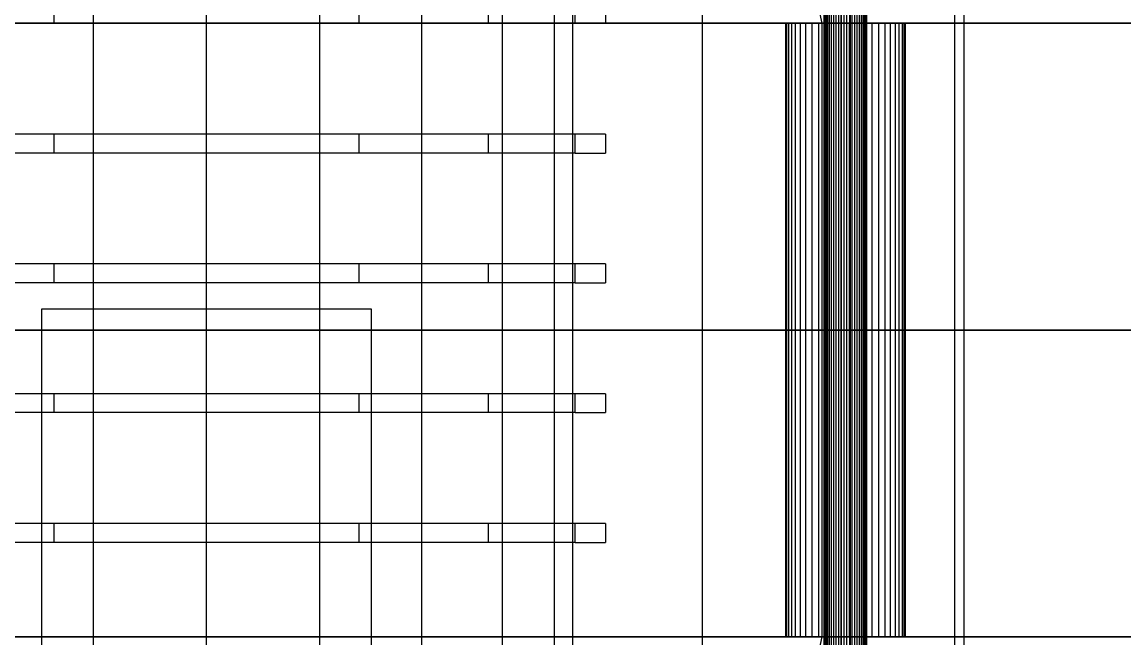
# Model space of a CAD drawing. Header units: millimetres. Extents: x -191664 to 191490, y -197311 to 10263.
# Drawn here: x 9451.3 to 9918.2, y -18130.5 to -17869.5 of the extents above; entities that cross this region are included whole.
import ezdxf

# ---------------------------------------------------------------- set-up
doc = ezdxf.new("R2010")
doc.units = ezdxf.units.MM
for name, color, linetype, lineweight in [('COTAS_INSTALACION_P', 30, 'Continuous', 0), ('superior_C01', 7, 'Continuous', 0), ('superior_mezcladora', 7, 'Continuous', 0)]:
    doc.layers.add(name, color=color, linetype=linetype, lineweight=lineweight)
doc.dimstyles.new('PLANTA_100', dxfattribs={"dimtxt": 250, "dimasz": 150, "dimexe": 150, "dimexo": 80, "dimgap": 100, "dimtad": 1, "dimtih": 1, "dimtoh": 1, "dimdec": 1, "dimdsep": 46, "dimcen": 0.09, "dimclrd": 1, "dimclre": 1, "dimclrt": 1, "dimadec": 0, "dimazin": 0, "dimtfac": 1, "dimtdec": 4, "dimtofl": 0, "dimtmove": 0, "dimatfit": 3, "dimfxl": 1, "dimtolj": 1, "dimtzin": 0, "dimarcsym": 0})

# ---------------------------------------------------------------- blocks, each defined once
blk = doc.blocks.new('*D5')
at = {"layer": 'COTAS_INSTALACION_P', "color": 1, "lineweight": -2, "transparency": 16777216}
for p, q in [((-1000, -18080), (-1000, -25850)), ((60117.12, -18080), (60117.12, -25850)), ((-850, -25700), (59967.12, -25700))]:
    blk.add_line(p, q, dxfattribs=at)
at = {"layer": 'COTAS_INSTALACION_P', "color": 1, "transparency": 16777216}
for points in [[(-850, -25675), (-850, -25725), (-1000, -25700)], [(59967.12, -25675), (59967.12, -25725), (60117.12, -25700)]]:
    blk.add_solid(points, dxfattribs=at)
at = {"layer": 'Defpoints', "color": 0, "transparency": 16777216}
for p in [(-1000, -18000), (60117.12, -18000), (60117.12, -25700)]:
    blk.add_point(p, dxfattribs=at)

msp = doc.modelspace()

# ---------------------------------------------------------------- linework, layer by layer
at = {"layer": 'superior_C01', "color": 139, "true_color": 0x354b57}
for p, q in [((9798.42, -17575), (9798.42, -18425)), ((9802.26, -18425), (9802.26, -17575)), ((9846.55, -18425), (9846.55, -17575)), ((9850.39, -17575), (9850.39, -18425))]:
    msp.add_line(p, q, dxfattribs=at)
at = {"layer": 'superior_C01', "color": 139, "true_color": 0x345e4e}
for p, q in [((9768.23, -17771.7), (9790.16, -17870)), ((9792.07, -17870), (9770.14, -17771.7)), ((9363.6, -17870), (9790.16, -17870)), ((9792.07, -17870), (9365.51, -17870)), ((9790.16, -17870), (9790.16, -18000)), ((9790.16, -17870), (10216.71, -17870)), ((9792.07, -18000), (9792.07, -17870)), ((10218.62, -17870), (9792.07, -17870)), ((9363.6, -18000), (9790.16, -18000)), ((9792.07, -18000), (9365.51, -18000)), ((9790.16, -18000), (9790.16, -18130)), ((9790.16, -18000), (10216.71, -18000)), ((9792.07, -18130), (9792.07, -18000)), ((10218.62, -18000), (9792.07, -18000)), ((9363.6, -18130), (9790.16, -18130)), ((9792.07, -18130), (9365.51, -18130)), ((9790.16, -18130), (9768.23, -18228.3)), ((9770.14, -18228.3), (9792.07, -18130)), ((9790.16, -18130), (10216.71, -18130)), ((10218.62, -18130), (9792.07, -18130))]:
    msp.add_line(p, q, dxfattribs=at)
at = {"layer": 'superior_C01', "color": 9, "true_color": 0xbac6cb}
for p, q in [((9791.22, -18148), (9791.22, -17852)), ((9791.37, -18148), (9791.37, -17852)), ((9791.67, -18148), (9791.67, -17852)), ((9792.13, -18148), (9792.13, -17852)), ((9792.71, -18148), (9792.71, -17852)), ((9793.44, -18148), (9793.44, -17852)), ((9794.26, -18148), (9794.26, -17852)), ((9795.21, -18148), (9795.21, -17852)), ((9796.21, -18148), (9796.21, -17852)), ((9797.32, -18148), (9797.32, -17852)), ((9798.43, -18148), (9798.43, -17852)), ((9799.62, -18148), (9799.62, -17852)), ((9800.78, -18148), (9800.78, -17852)), ((9801.97, -18148), (9801.97, -17852)), ((9803.08, -18148), (9803.08, -17852)), ((9804.19, -18148), (9804.19, -17852)), ((9805.19, -18148), (9805.19, -17852)), ((9806.14, -18148), (9806.14, -17852)), ((9806.96, -18148), (9806.96, -17852)), ((9807.69, -18148), (9807.69, -17852)), ((9808.27, -18148), (9808.27, -17852)), ((9808.73, -17852), (9808.73, -18148)), ((9809.02, -18148), (9809.02, -17852)), ((9809.18, -18148), (9809.18, -17852))]:
    msp.add_line(p, q, dxfattribs=at)
at = {"layer": 'superior_C01', "color": 252, "true_color": 0x83939a}
for p, q in [((9775.29, -17870), (9774.85, -17870)), ((9774.85, -17870), (9776.14, -17870)), ((9774.85, -18130), (9774.85, -17870)), ((9777.43, -17870), (9775.29, -17870)), ((9775.29, -18130), (9775.29, -17870)), ((9776.14, -17870), (9779.06, -17870)), ((9776.14, -18130), (9776.14, -17870)), ((9781.13, -17870), (9777.43, -17870)), ((9777.43, -18130), (9777.43, -17870)), ((9779.06, -17870), (9783.43, -17870)), ((9779.06, -18130), (9779.06, -17870)), ((9786.12, -17870), (9781.13, -17870)), ((9781.13, -18130), (9781.13, -17870)), ((9783.43, -17870), (9788.93, -17870)), ((9783.43, -18130), (9783.43, -17870)), ((9792.07, -17870), (9786.12, -17870)), ((9786.12, -18130), (9786.12, -17870)), ((9788.93, -17870), (9795.21, -17870)), ((9788.93, -18130), (9788.93, -17870)), ((9798.57, -17870), (9792.07, -17870)), ((9792.07, -18130), (9792.07, -17870)), ((9795.21, -17870), (9801.83, -17870)), ((9795.21, -18130), (9795.21, -17870)), ((9805.19, -17870), (9798.57, -17870)), ((9798.57, -18130), (9798.57, -17870)), ((9801.83, -17870), (9808.33, -17870)), ((9801.83, -18130), (9801.83, -17870)), ((9811.46, -17870), (9805.19, -17870)), ((9805.19, -18130), (9805.19, -17870)), ((9808.33, -17870), (9814.28, -17870)), ((9808.33, -18130), (9808.33, -17870)), ((9816.97, -17870), (9811.46, -17870)), ((9811.46, -18130), (9811.46, -17870)), ((9814.28, -17870), (9819.27, -17870)), ((9814.28, -18130), (9814.28, -17870)), ((9821.34, -17870), (9816.97, -17870)), ((9816.97, -18130), (9816.97, -17870)), ((9819.27, -17870), (9822.96, -17870)), ((9819.27, -18130), (9819.27, -17870)), ((9824.26, -17870), (9821.34, -17870)), ((9821.34, -18130), (9821.34, -17870)), ((9822.96, -17870), (9825.1, -17870)), ((9822.96, -18130), (9822.96, -17870)), ((9825.55, -17870), (9824.26, -17870)), ((9824.26, -17870), (9824.26, -18130)), ((9825.1, -17870), (9825.55, -17870)), ((9825.1, -18130), (9825.1, -17870)), ((9825.55, -18130), (9825.55, -17870)), ((9776.14, -18130), (9774.85, -18130)), ((9774.85, -18130), (9775.29, -18130)), ((9775.29, -18130), (9777.43, -18130)), ((9779.06, -18130), (9776.14, -18130)), ((9777.43, -18130), (9781.13, -18130)), ((9783.43, -18130), (9779.06, -18130)), ((9781.13, -18130), (9786.12, -18130)), ((9788.93, -18130), (9783.43, -18130)), ((9786.12, -18130), (9792.07, -18130)), ((9795.21, -18130), (9788.93, -18130)), ((9792.07, -18130), (9798.57, -18130)), ((9801.83, -18130), (9795.21, -18130)), ((9798.57, -18130), (9805.19, -18130)), ((9808.33, -18130), (9801.83, -18130)), ((9805.19, -18130), (9811.46, -18130)), ((9814.28, -18130), (9808.33, -18130)), ((9811.46, -18130), (9816.97, -18130)), ((9819.27, -18130), (9814.28, -18130)), ((9816.97, -18130), (9821.34, -18130)), ((9822.96, -18130), (9819.27, -18130)), ((9821.34, -18130), (9824.26, -18130)), ((9825.1, -18130), (9822.96, -18130)), ((9824.26, -18130), (9825.55, -18130)), ((9825.55, -18130), (9825.1, -18130))]:
    msp.add_line(p, q, dxfattribs=at)
at = {"layer": 'superior_mezcladora', "color": 9, "true_color": 0xc6c9c8}
msp.add_line((9739.53, -17705), (9739.53, -18465), dxfattribs=at)
at = {"layer": 'superior_mezcladora', "color": 250, "true_color": 0x33393d}
for p, q in [((9481.63, -18420), (9481.63, -17760)), ((9529.53, -18420), (9529.53, -17760)), ((9577.43, -18420), (9577.43, -17760)), ((9620.64, -18420), (9620.64, -17760)), ((9654.93, -18420), (9654.93, -17760)), ((9676.94, -18420), (9676.94, -17760)), ((9684.53, -17760), (9684.53, -18420)), ((9464.87, -17870), (9464.87, -17862)), ((9529.53, -17870), (9529.53, -17862)), ((9594.18, -17870), (9594.18, -17862)), ((9648.99, -17870), (9648.99, -17862)), ((9685.62, -17870), (9685.62, -17862)), ((9698.48, -17862), (9698.48, -17870)), ((9464.87, -17870), (9410.06, -17870)), ((9529.53, -17870), (9464.87, -17870)), ((9594.18, -17870), (9529.53, -17870)), ((9648.99, -17870), (9594.18, -17870)), ((9685.62, -17870), (9648.99, -17870)), ((9685.62, -17870), (9698.48, -17870)), ((9464.87, -17917), (9410.06, -17917)), ((9529.53, -17917), (9464.87, -17917)), ((9464.87, -17925), (9464.87, -17917)), ((9594.18, -17917), (9529.53, -17917)), ((9529.53, -17925), (9529.53, -17917)), ((9648.99, -17917), (9594.18, -17917)), ((9594.18, -17925), (9594.18, -17917)), ((9685.62, -17917), (9648.99, -17917)), ((9648.99, -17925), (9648.99, -17917)), ((9698.48, -17917), (9685.62, -17917)), ((9685.62, -17925), (9685.62, -17917)), ((9698.48, -17917), (9698.48, -17925)), ((9464.87, -17925), (9410.06, -17925)), ((9529.53, -17925), (9464.87, -17925)), ((9594.18, -17925), (9529.53, -17925)), ((9648.99, -17925), (9594.18, -17925)), ((9685.62, -17925), (9648.99, -17925)), ((9685.62, -17925), (9698.48, -17925)), ((9464.87, -17972), (9410.06, -17972)), ((9529.53, -17972), (9464.87, -17972)), ((9464.87, -17980), (9464.87, -17972)), ((9594.18, -17972), (9529.53, -17972)), ((9529.53, -17980), (9529.53, -17972)), ((9648.99, -17972), (9594.18, -17972)), ((9594.18, -17980), (9594.18, -17972)), ((9685.62, -17972), (9648.99, -17972)), ((9648.99, -17980), (9648.99, -17972)), ((9698.48, -17972), (9685.62, -17972)), ((9685.62, -17980), (9685.62, -17972)), ((9698.48, -17972), (9698.48, -17980)), ((9464.87, -17980), (9410.06, -17980)), ((9529.53, -17980), (9464.87, -17980)), ((9594.18, -17980), (9529.53, -17980)), ((9648.99, -17980), (9594.18, -17980)), ((9685.62, -17980), (9648.99, -17980)), ((9685.62, -17980), (9698.48, -17980)), ((9459.78, -18189), (9459.78, -17991)), ((9459.78, -17991), (9599.28, -17991)), ((9599.28, -17991), (9599.28, -18189)), ((9464.87, -18027), (9410.06, -18027)), ((9529.53, -18027), (9464.87, -18027)), ((9464.87, -18035), (9464.87, -18027)), ((9594.18, -18027), (9529.53, -18027)), ((9529.53, -18035), (9529.53, -18027)), ((9648.99, -18027), (9594.18, -18027)), ((9594.18, -18035), (9594.18, -18027)), ((9685.62, -18027), (9648.99, -18027)), ((9648.99, -18035), (9648.99, -18027)), ((9698.48, -18027), (9685.62, -18027)), ((9685.62, -18035), (9685.62, -18027)), ((9698.48, -18027), (9698.48, -18035)), ((9464.87, -18035), (9410.06, -18035)), ((9529.53, -18035), (9464.87, -18035)), ((9594.18, -18035), (9529.53, -18035)), ((9648.99, -18035), (9594.18, -18035)), ((9685.62, -18035), (9648.99, -18035)), ((9685.62, -18035), (9698.48, -18035)), ((9464.87, -18082), (9410.06, -18082)), ((9529.53, -18082), (9464.87, -18082)), ((9464.87, -18090), (9464.87, -18082)), ((9594.18, -18082), (9529.53, -18082)), ((9529.53, -18090), (9529.53, -18082)), ((9648.99, -18082), (9594.18, -18082)), ((9594.18, -18090), (9594.18, -18082)), ((9685.62, -18082), (9648.99, -18082)), ((9648.99, -18090), (9648.99, -18082)), ((9698.48, -18082), (9685.62, -18082)), ((9685.62, -18090), (9685.62, -18082)), ((9698.48, -18082), (9698.48, -18090)), ((9464.87, -18090), (9410.06, -18090)), ((9529.53, -18090), (9464.87, -18090)), ((9594.18, -18090), (9529.53, -18090)), ((9648.99, -18090), (9594.18, -18090)), ((9685.62, -18090), (9648.99, -18090)), ((9685.62, -18090), (9698.48, -18090))]:
    msp.add_line(p, q, dxfattribs=at)
at = {"layer": 'superior_mezcladora', "color": 251, "true_color": 0x536a64}
msp.add_line((9684.53, -17780), (9684.53, -18400), dxfattribs=at)

# ---------------------------------------------------------------- dimensions: what is measured, and where the dimension line sits
at = {"layer": 'COTAS_INSTALACION_P'}
dim = msp.add_aligned_dim(p1=(-1000, -18000), p2=(60117.12, -18000), distance=-7700, text='<> P', dimstyle='PLANTA_100', dxfattribs=at)
dim.commit()
dim.dimension.update_dxf_attribs({"geometry": '*D5', "text_midpoint": (29558.56, -25700)})

doc.saveas('drawing.dxf')
